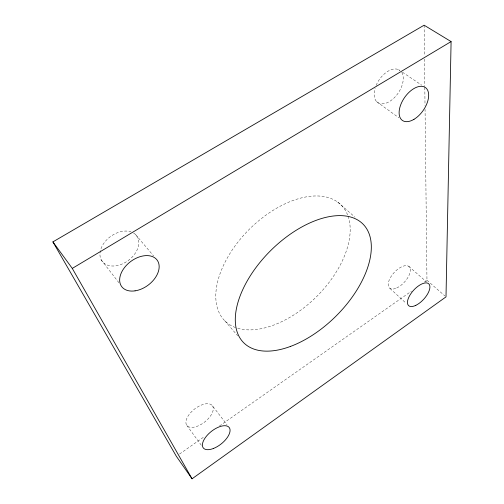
<?xml version="1.0" encoding="UTF-8"?>
<svg xmlns="http://www.w3.org/2000/svg" width="504" height="504" viewBox="0 0 504 504"><rect width="100%" height="100%" fill="white"/><g stroke="black" fill="none" stroke-linecap="round" stroke-linejoin="round"><path stroke-width="0.38" stroke-dasharray="2.52 1.89" d="M179.563 454.028L204.687 436.382M219.505 425.974L411.497 291.123M424.387 282.07L426.964 280.262L425.061 109.431M398.588 69.628L399.874 70.491M402.438 72.211L421.691 85.157M376.69 101.701L398.903 117.785M337.73 202.104L354.929 217.111M426.964 280.262L444.849 295.873M408.731 266.32L426.642 281.994M390.014 288.477L406.256 303.377M224.891 320.884L237.674 335.727M135.62 234.599L153.607 255.95M101.203 259.844L118.9 282.712M212.493 405.877A16.128 8.222 -37.9 0 1 197.114 426.308A16.128 8.222 -37.9 0 1 189.17 414.458A16.128 8.222 -37.9 0 1 212.493 405.877L227.008 424.677M186.845 425.433L201.436 445.404M424.122 25.2L424.469 55.9M424.5 59.05L424.809 86.606M424.815 87.394L425.017 105.5M401.776 72.469A19.543 11.605 -56 0 1 389.371 101.6A19.543 11.605 -56 0 1 375.102 88.2M376.135 85.346A19.543 11.605 -56 0 1 399.911 70.396M133.516 232.974A21.47 14.931 -36.2 0 1 124.96 262.653A21.47 14.931 -36.2 0 1 100.233 251.427A21.47 14.931 -36.2 0 1 130.983 231.821M235.507 327.562A82.07 47.584 -44.8 0 1 249.266 229.352A82.07 47.584 -44.8 0 1 347.823 215.542M348.081 216.266A82.07 47.584 -44.8 0 1 317.104 296.113A82.07 47.584 -44.8 0 1 236.874 328.028M396.724 287.967A14.54 7.018 -47.5 0 0 409.916 267.731A14.54 7.018 -47.5 0 0 391.205 276.324A14.54 7.018 -47.5 0 0 396.724 287.967"/><path stroke-width="0.76" d="M451.093 41.586L446.002 296.881L192.049 478.8L176.343 456.29L52.907 241.888L424.122 25.2L451.093 41.586L72.28 268.405L52.907 241.888M72.28 268.405L192.049 478.8M415.819 305.348A14.849 6.766 -47.3 0 0 429.509 284.88A14.849 6.766 -47.3 0 0 410.71 293.92A14.849 6.766 -47.3 0 0 415.819 305.348M413.973 119.328A20.078 11.334 -55.1 0 0 426.642 88.666A20.078 11.334 -55.1 0 0 401.052 103.931A20.078 11.334 -55.1 0 0 413.973 119.328M135.078 290.846A22.126 14.685 -37 0 0 158.262 262.067A22.126 14.685 -37 0 0 124.872 267.101A22.126 14.685 -37 0 0 135.078 290.846M213.501 448.447A16.5 7.957 -38.4 0 0 229.352 427.713A16.5 7.957 -38.4 0 0 205.846 436.943A16.5 7.957 -38.4 0 0 213.501 448.447M290.367 346.469A84.137 46.267 -44.8 0 0 367.605 230.391A84.137 46.267 -44.8 0 0 251.962 273.25A84.137 46.267 -44.8 0 0 290.367 346.469"/></g></svg>
